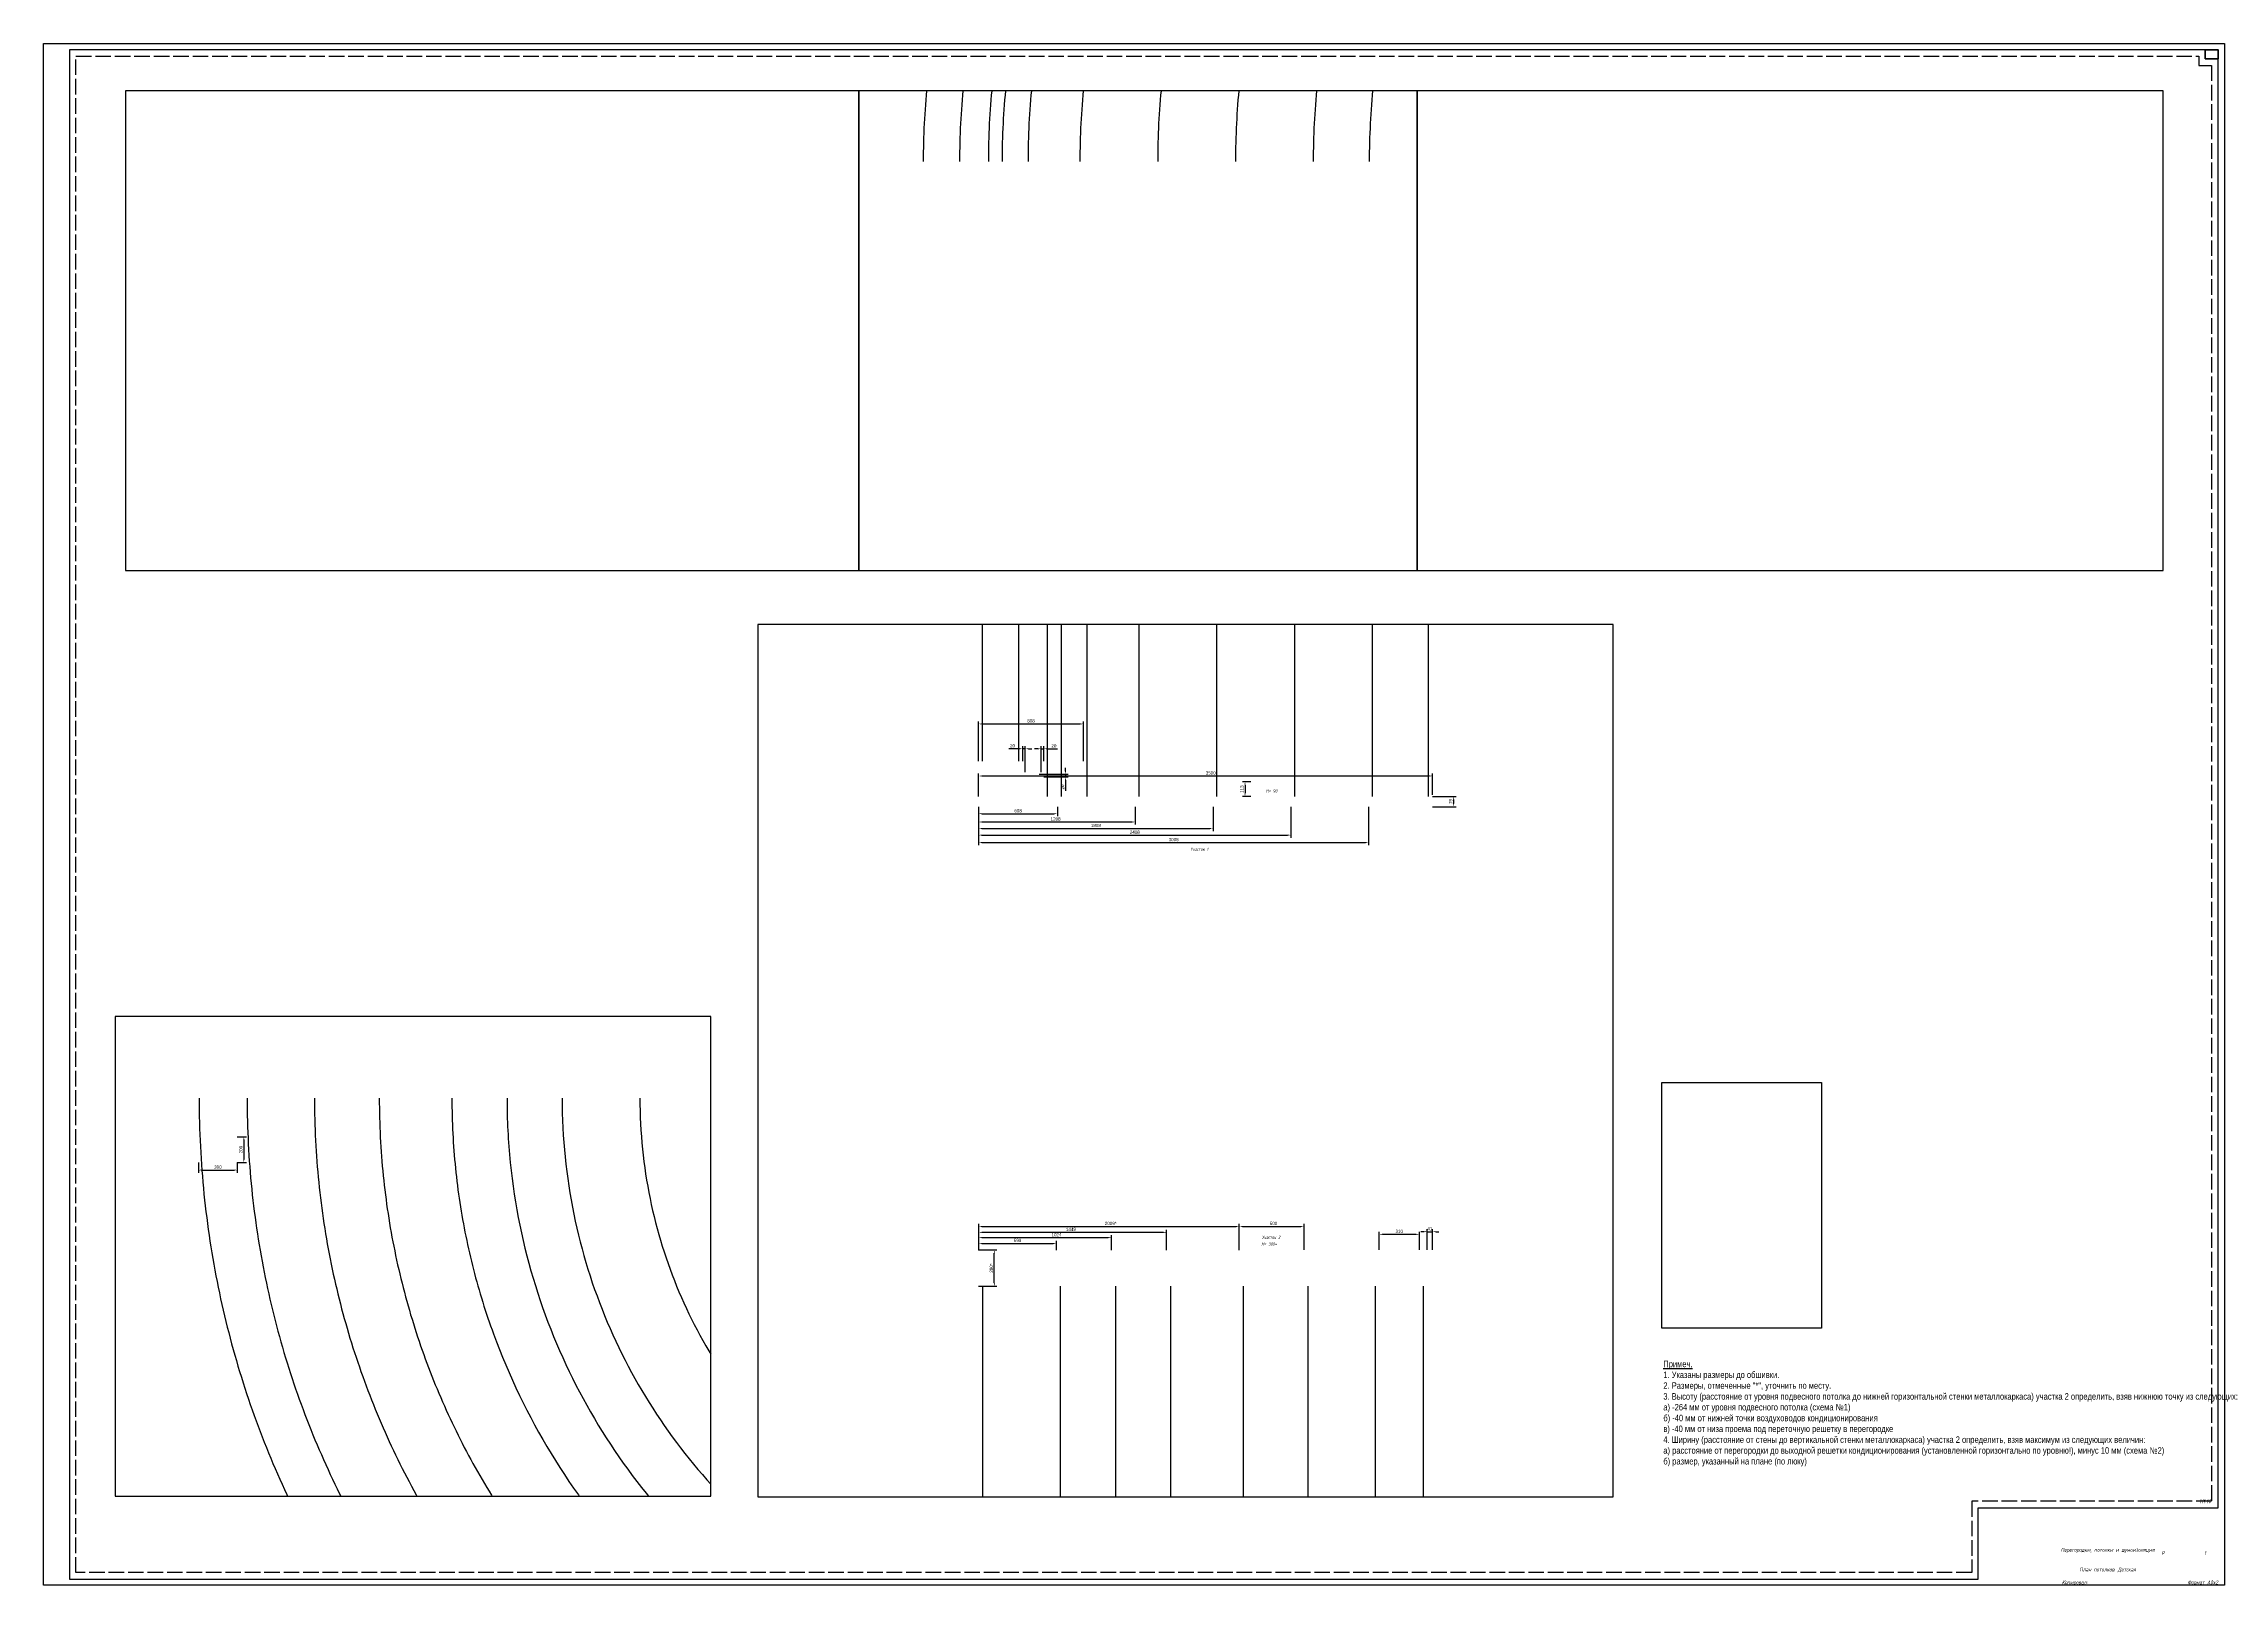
# Paper-space layout 'Лист1' of a CAD drawing. Header units: millimetres. Extents: x 112 to 1794, y 48 to 1237.
# The model-space entities are those that its viewports show. They can reach past a viewport. Long polylines and large blocks are cut down to what shows.
import ezdxf
from ezdxf.enums import TextEntityAlignment as Align

# ---------------------------------------------------------------- set-up
doc = ezdxf.new("R2010")
doc.units = ezdxf.units.MM
doc.header["$PDMODE"] = 34
doc.header["$PDSIZE"] = 25
doc.linetypes.add('ACAD_ISO02W100', pattern=[15, 12, -3])
doc.linetypes.add('ACAD_ISO10W100', pattern=[18.5, 12, -3, 0.5, -3])
doc.layers.add('08 Размеры', color=7, linetype='Continuous')
doc.layers.add('stamp', color=7, linetype='Continuous')
doc.layers.add('100 noprint', color=1, linetype='Continuous', plot=False)
doc.styles.get("Standard").update_dxf_attribs({"font": 'Ubuntu-R.ttf'})
doc.styles.add('ГОСТ-ISOCPEUR', font='isocpeui.ttf', dxfattribs={"width": 0.8})
doc.dimstyles.new('ISO-25', dxfattribs={"dimtxt": 2.5, "dimasz": 2.5, "dimexe": 1.25, "dimexo": 0.625, "dimtad": 1, "dimtxsty": 'Standard', "dimcen": 2.5, "dimadec": 0, "dimazin": 0, "dimtfac": 1, "dimtmove": 0, "dimatfit": 3, "dimfxl": 1, "dimarcsym": 0})

# ---------------------------------------------------------------- blocks, each defined once
blk = doc.blocks.new('*D2093')
at = {"layer": '08 Размеры', "color": 0, "lineweight": -2}
for p, q in [((8951.2, 14157.6), (8951.2, 14335.3)), ((8976.2, 14315.3), (12426.2, 14315.3)), ((12451.2, 14170.1), (12451.2, 14335.3))]:
    blk.add_line(p, q, dxfattribs=at)
at = {"layer": '08 Размеры', "color": 0}
for points in [[(8976.2, 14319.4), (8976.2, 14311.1), (8951.2, 14315.3)], [(12426.2, 14311.1), (12426.2, 14319.4), (12451.2, 14315.3)]]:
    blk.add_solid(points, dxfattribs=at)
at = {"layer": 'Defpoints', "color": 0}
for p in [(12451.2, 14315.3), (8951.2, 14157.6), (12451.2, 14170.1)]:
    blk.add_point(p, dxfattribs=at)
at = {"layer": '08 Размеры', "color": 0, "insert": (10741.2, 14338.3), "char_height": 25, "attachment_point": 5}
blk.add_mtext('3500', dxfattribs=at)
blk = doc.blocks.new('*D2094')
at = {"layer": '08 Размеры', "color": 0, "lineweight": -2}
for p, q in [((11051.2, 14270.1), (10985.6, 14270.1)), ((11005.6, 14245.1), (11005.6, 14182.6)), ((11051.2, 14157.6), (10985.6, 14157.6))]:
    blk.add_line(p, q, dxfattribs=at)
at = {"layer": '08 Размеры', "color": 0}
for points in [[(11009.8, 14245.1), (11001.4, 14245.1), (11005.6, 14270.1)], [(11001.4, 14182.6), (11009.8, 14182.6), (11005.6, 14157.6)]]:
    blk.add_solid(points, dxfattribs=at)
at = {"layer": 'Defpoints', "color": 0}
for p in [(11051.2, 14270.1), (11005.6, 14157.6), (11051.2, 14157.6)]:
    blk.add_point(p, dxfattribs=at)
at = {"layer": '08 Размеры', "color": 0, "insert": (10982.5, 14213.9), "char_height": 25, "attachment_point": 5, "rotation": 90}
blk.add_mtext('113', dxfattribs=at)
blk = doc.blocks.new('*D2095')
at = {"layer": '08 Размеры', "color": 0, "lineweight": -2}
for p, q in [((12451.2, 14157.6), (12634.7, 14157.6)), ((12614.7, 14132.6), (12614.7, 14103.6)), ((12451.2, 14078.6), (12634.7, 14078.6))]:
    blk.add_line(p, q, dxfattribs=at)
at = {"layer": '08 Размеры', "color": 0}
for points in [[(12618.8, 14132.6), (12610.5, 14132.6), (12614.7, 14157.6)], [(12610.5, 14103.6), (12618.8, 14103.6), (12614.7, 14078.6)]]:
    blk.add_solid(points, dxfattribs=at)
at = {"layer": 'Defpoints', "color": 0}
for p in [(12451.2, 14157.6), (12451.2, 14078.6), (12614.7, 14078.6)]:
    blk.add_point(p, dxfattribs=at)
at = {"layer": '08 Размеры', "color": 0, "insert": (12591.8, 14118.1), "char_height": 25, "attachment_point": 5, "rotation": 90}
blk.add_mtext('79', dxfattribs=at)
blk = doc.blocks.new('*D2096')
at = {"layer": '08 Размеры', "color": 0, "lineweight": -2}
for p, q in [((8951.2, 14078.6), (8951.2, 14004.2)), ((9559.2, 14078.6), (9559.2, 14004.2)), ((8976.2, 14024.2), (9534.2, 14024.2))]:
    blk.add_line(p, q, dxfattribs=at)
at = {"layer": '08 Размеры', "color": 0}
for points in [[(8976.2, 14028.3), (8976.2, 14020), (8951.2, 14024.2)], [(9534.2, 14020), (9534.2, 14028.3), (9559.2, 14024.2)]]:
    blk.add_solid(points, dxfattribs=at)
at = {"layer": 'Defpoints', "color": 0}
for p in [(8951.2, 14078.6), (9559.2, 14078.6), (9559.2, 14024.2)]:
    blk.add_point(p, dxfattribs=at)
at = {"layer": '08 Размеры', "color": 0, "insert": (9255.2, 14047.2), "char_height": 25, "attachment_point": 5}
blk.add_mtext('608', dxfattribs=at)
blk = doc.blocks.new('*D2097')
at = {"layer": '08 Размеры', "color": 0, "lineweight": -2}
for p, q in [((8951.2, 14078.6), (8951.2, 13940.5)), ((10159.2, 14078.6), (10159.2, 13940.5)), ((8976.2, 13960.5), (10134.2, 13960.5))]:
    blk.add_line(p, q, dxfattribs=at)
at = {"layer": '08 Размеры', "color": 0}
for points in [[(8976.2, 13964.7), (8976.2, 13956.4), (8951.2, 13960.5)], [(10134.2, 13956.4), (10134.2, 13964.7), (10159.2, 13960.5)]]:
    blk.add_solid(points, dxfattribs=at)
at = {"layer": 'Defpoints', "color": 0}
for p in [(8951.2, 14078.6), (10159.2, 14078.6), (10159.2, 13960.5)]:
    blk.add_point(p, dxfattribs=at)
at = {"layer": '08 Размеры', "color": 0, "insert": (9544.8, 13983.6), "char_height": 25, "attachment_point": 5}
blk.add_mtext('1208', dxfattribs=at)
blk = doc.blocks.new('*D2098')
at = {"layer": '08 Размеры', "color": 0, "lineweight": -2}
for p, q in [((8951.2, 14078.6), (8951.2, 13890.2)), ((10759.2, 14078.6), (10759.2, 13890.2)), ((8976.2, 13910.2), (10734.2, 13910.2))]:
    blk.add_line(p, q, dxfattribs=at)
at = {"layer": '08 Размеры', "color": 0}
for points in [[(8976.2, 13914.3), (8976.2, 13906), (8951.2, 13910.2)], [(10734.2, 13906), (10734.2, 13914.3), (10759.2, 13910.2)]]:
    blk.add_solid(points, dxfattribs=at)
at = {"layer": 'Defpoints', "color": 0}
for p in [(8951.2, 14078.6), (10759.2, 14078.6), (10759.2, 13910.2)]:
    blk.add_point(p, dxfattribs=at)
at = {"layer": '08 Размеры', "color": 0, "insert": (9855.2, 13933.2), "char_height": 25, "attachment_point": 5}
blk.add_mtext('1808', dxfattribs=at)
blk = doc.blocks.new('*D2099')
at = {"layer": '08 Размеры', "color": 0, "lineweight": -2}
for p, q in [((8951.2, 14078.6), (8951.2, 13839.2)), ((11359.2, 14078.6), (11359.2, 13839.2)), ((8976.2, 13859.2), (11334.2, 13859.2))]:
    blk.add_line(p, q, dxfattribs=at)
at = {"layer": '08 Размеры', "color": 0}
for points in [[(8976.2, 13863.4), (8976.2, 13855), (8951.2, 13859.2)], [(11334.2, 13855), (11334.2, 13863.4), (11359.2, 13859.2)]]:
    blk.add_solid(points, dxfattribs=at)
at = {"layer": 'Defpoints', "color": 0}
for p in [(8951.2, 14078.6), (11359.2, 14078.6), (11359.2, 13859.2)]:
    blk.add_point(p, dxfattribs=at)
at = {"layer": '08 Размеры', "color": 0, "insert": (10155.2, 13882.3), "char_height": 25, "attachment_point": 5}
blk.add_mtext('2408', dxfattribs=at)
blk = doc.blocks.new('*D2100')
at = {"layer": '08 Размеры', "color": 0, "lineweight": -2}
for p, q in [((8951.2, 14078.6), (8951.2, 13781.9)), ((11959.2, 14078.6), (11959.2, 13781.9)), ((8976.2, 13801.9), (11934.2, 13801.9))]:
    blk.add_line(p, q, dxfattribs=at)
at = {"layer": '08 Размеры', "color": 0}
for points in [[(8976.2, 13806.1), (8976.2, 13797.7), (8951.2, 13801.9)], [(11934.2, 13797.7), (11934.2, 13806.1), (11959.2, 13801.9)]]:
    blk.add_solid(points, dxfattribs=at)
at = {"layer": 'Defpoints', "color": 0}
for p in [(8951.2, 14078.6), (11959.2, 14078.6), (11959.2, 13801.9)]:
    blk.add_point(p, dxfattribs=at)
at = {"layer": '08 Размеры', "color": 0, "insert": (10455.2, 13824.9), "char_height": 25, "attachment_point": 5}
blk.add_mtext('3008', dxfattribs=at)
blk = doc.blocks.new('*D2101')
at = {"layer": '08 Размеры', "color": 0, "lineweight": -2}
for p, q in [((8951.2, 10660.1), (9092.2, 10660.1)), ((9072.2, 10405.1), (9072.2, 10635.1)), ((8951.2, 10380.1), (9092.2, 10380.1))]:
    blk.add_line(p, q, dxfattribs=at)
at = {"layer": '08 Размеры', "color": 0}
for points in [[(9076.4, 10635.1), (9068, 10635.1), (9072.2, 10660.1)], [(9068, 10405.1), (9076.4, 10405.1), (9072.2, 10380.1)]]:
    blk.add_solid(points, dxfattribs=at)
at = {"layer": 'Defpoints', "color": 0}
for p in [(8951.2, 10660.1), (9072.2, 10660.1), (8951.2, 10380.1)]:
    blk.add_point(p, dxfattribs=at)
at = {"layer": '08 Размеры', "color": 0, "insert": (9049.1, 10520.1), "char_height": 25, "attachment_point": 5, "rotation": 90}
blk.add_mtext('280*', dxfattribs=at)
blk = doc.blocks.new('*D2102')
at = {"layer": '08 Размеры', "color": 0, "lineweight": -2}
for p, q in [((8951.9, 10657.6), (8951.9, 10730.4)), ((8976.9, 10710.4), (9526.2, 10710.4)), ((9551.2, 10657.6), (9551.2, 10730.4))]:
    blk.add_line(p, q, dxfattribs=at)
at = {"layer": '08 Размеры', "color": 0}
for points in [[(8976.9, 10714.5), (8976.9, 10706.2), (8951.9, 10710.4)], [(9526.2, 10706.2), (9526.2, 10714.5), (9551.2, 10710.4)]]:
    blk.add_solid(points, dxfattribs=at)
at = {"layer": 'Defpoints', "color": 0}
for p in [(9551.2, 10710.4), (8951.9, 10657.6), (9551.2, 10657.6)]:
    blk.add_point(p, dxfattribs=at)
at = {"layer": '08 Размеры', "color": 0, "insert": (9251.5, 10733.4), "char_height": 25, "attachment_point": 5}
blk.add_mtext('599', dxfattribs=at)
blk = doc.blocks.new('*D2103')
at = {"layer": '08 Размеры', "color": 0, "lineweight": -2}
for p, q in [((8951.9, 10657.6), (8951.9, 10775.1)), ((9976.2, 10657.6), (9976.2, 10775.1)), ((8976.9, 10755.1), (9951.2, 10755.1))]:
    blk.add_line(p, q, dxfattribs=at)
at = {"layer": '08 Размеры', "color": 0}
for points in [[(8976.9, 10759.2), (8976.9, 10750.9), (8951.9, 10755.1)], [(9951.2, 10750.9), (9951.2, 10759.2), (9976.2, 10755.1)]]:
    blk.add_solid(points, dxfattribs=at)
at = {"layer": 'Defpoints', "color": 0}
for p in [(9976.2, 10755.1), (8951.9, 10657.6), (9976.2, 10657.6)]:
    blk.add_point(p, dxfattribs=at)
at = {"layer": '08 Размеры', "color": 0, "insert": (9551.5, 10778.1), "char_height": 25, "attachment_point": 5}
blk.add_mtext('1024', dxfattribs=at)
blk = doc.blocks.new('*D2104')
at = {"layer": '08 Размеры', "color": 0, "lineweight": -2}
for p, q in [((8951.9, 10657.6), (8951.9, 10816)), ((8976.9, 10796), (10376.2, 10796)), ((10401.2, 10657.6), (10401.2, 10816))]:
    blk.add_line(p, q, dxfattribs=at)
at = {"layer": '08 Размеры', "color": 0}
for points in [[(8976.9, 10800.2), (8976.9, 10791.8), (8951.9, 10796)], [(10376.2, 10791.8), (10376.2, 10800.2), (10401.2, 10796)]]:
    blk.add_solid(points, dxfattribs=at)
at = {"layer": 'Defpoints', "color": 0}
for p in [(10401.2, 10796), (8951.9, 10657.6), (10401.2, 10657.6)]:
    blk.add_point(p, dxfattribs=at)
at = {"layer": '08 Размеры', "color": 0, "insert": (9663, 10818.8), "char_height": 25, "attachment_point": 5}
blk.add_mtext('1449', dxfattribs=at)
blk = doc.blocks.new('*D2105')
at = {"layer": '08 Размеры', "color": 0, "lineweight": -2}
for p, q in [((8951.9, 10657.6), (8951.9, 10861.3)), ((10961.2, 10657.6), (10961.2, 10861.3)), ((8976.9, 10841.3), (10936.2, 10841.3))]:
    blk.add_line(p, q, dxfattribs=at)
at = {"layer": '08 Размеры', "color": 0}
for points in [[(8976.9, 10845.4), (8976.9, 10837.1), (8951.9, 10841.3)], [(10936.2, 10837.1), (10936.2, 10845.4), (10961.2, 10841.3)]]:
    blk.add_solid(points, dxfattribs=at)
at = {"layer": 'Defpoints', "color": 0}
for p in [(10961.2, 10841.3), (8951.9, 10657.6), (10961.2, 10657.6)]:
    blk.add_point(p, dxfattribs=at)
at = {"layer": '08 Размеры', "color": 0, "insert": (9970, 10864.3), "char_height": 25, "attachment_point": 5}
blk.add_mtext('2009*', dxfattribs=at)
blk = doc.blocks.new('*D2106')
at = {"layer": '08 Размеры', "color": 0, "lineweight": -2}
for p, q in [((10961.2, 10660.1), (10961.2, 10861.3)), ((11461.2, 10660.1), (11461.2, 10861.3)), ((10986.2, 10841.3), (11436.2, 10841.3))]:
    blk.add_line(p, q, dxfattribs=at)
at = {"layer": '08 Размеры', "color": 0}
for points in [[(10986.2, 10845.4), (10986.2, 10837.1), (10961.2, 10841.3)], [(11436.2, 10837.1), (11436.2, 10845.4), (11461.2, 10841.3)]]:
    blk.add_solid(points, dxfattribs=at)
at = {"layer": 'Defpoints', "color": 0}
for p in [(11461.2, 10841.3), (10961.2, 10660.1), (11461.2, 10660.1)]:
    blk.add_point(p, dxfattribs=at)
at = {"layer": '08 Размеры', "color": 0, "insert": (11226.2, 10864.3), "char_height": 25, "attachment_point": 5}
blk.add_mtext('500', dxfattribs=at)
blk = doc.blocks.new('*D2109')
at = {"layer": '08 Размеры', "color": 0, "lineweight": -2}
for p, q in [((9266.2, 14525.1), (9184.4, 14525.1)), ((9291.2, 14430.1), (9291.2, 14545.1)), ((9311.2, 14525.1), (9291.2, 14525.1)), ((9311.2, 14344.1), (9311.2, 14545.1)), ((9336.2, 14525.1), (9361.2, 14525.1))]:
    blk.add_line(p, q, dxfattribs=at)
at = {"layer": '08 Размеры', "color": 0}
for points in [[(9266.2, 14520.9), (9266.2, 14529.2), (9291.2, 14525.1)], [(9336.2, 14529.2), (9336.2, 14520.9), (9311.2, 14525.1)]]:
    blk.add_solid(points, dxfattribs=at)
at = {"layer": 'Defpoints', "color": 0}
for p in [(9291.2, 14525.1), (9291.2, 14430.1), (9311.2, 14344.1)]:
    blk.add_point(p, dxfattribs=at)
at = {"layer": '08 Размеры', "color": 0, "insert": (9212.8, 14548.1), "char_height": 25, "attachment_point": 5}
blk.add_mtext('20', dxfattribs=at)
blk = doc.blocks.new('*D2110')
at = {"layer": '08 Размеры', "color": 0, "lineweight": -2}
for p, q in [((9408.2, 14524.8), (9383.2, 14524.8)), ((9433.2, 14344.1), (9433.2, 14544.8)), ((9433.2, 14524.8), (9453.2, 14524.8)), ((9453.2, 14430.1), (9453.2, 14544.8)), ((9478.2, 14524.8), (9560.1, 14524.8))]:
    blk.add_line(p, q, dxfattribs=at)
at = {"layer": '08 Размеры', "color": 0}
for points in [[(9408.2, 14520.7), (9408.2, 14529), (9433.2, 14524.8)], [(9478.2, 14529), (9478.2, 14520.7), (9453.2, 14524.8)]]:
    blk.add_solid(points, dxfattribs=at)
at = {"layer": 'Defpoints', "color": 0}
for p in [(9453.2, 14524.8), (9453.2, 14430.1), (9433.2, 14344.1)]:
    blk.add_point(p, dxfattribs=at)
at = {"layer": '08 Размеры', "color": 0, "insert": (9531.7, 14547.9), "char_height": 25, "attachment_point": 5}
blk.add_mtext('20', dxfattribs=at)
blk = doc.blocks.new('*D2111')
at = {"layer": '08 Размеры', "color": 0, "lineweight": -2}
for p, q in [((9417.2, 14328.1), (9641.5, 14328.1)), ((9453.2, 14308.1), (9641.5, 14308.1)), ((9621.5, 14353.1), (9621.5, 14378.1)), ((9621.5, 14328.1), (9621.5, 14308.1)), ((9621.5, 14283.1), (9621.5, 14201.2))]:
    blk.add_line(p, q, dxfattribs=at)
at = {"layer": '08 Размеры', "color": 0}
for points in [[(9617.3, 14353.1), (9625.7, 14353.1), (9621.5, 14328.1)], [(9625.7, 14283.1), (9617.3, 14283.1), (9621.5, 14308.1)]]:
    blk.add_solid(points, dxfattribs=at)
at = {"layer": 'Defpoints', "color": 0}
for p in [(9417.2, 14328.1), (9453.2, 14308.1), (9621.5, 14308.1)]:
    blk.add_point(p, dxfattribs=at)
at = {"layer": '08 Размеры', "color": 0, "insert": (9598.5, 14229.7), "char_height": 25, "attachment_point": 5, "rotation": 90}
blk.add_mtext('20', dxfattribs=at)
blk = doc.blocks.new('*D2112')
at = {"layer": '08 Размеры', "color": 0, "lineweight": -2}
for p, q in [((12040.6, 10660.1), (12040.6, 10800.5)), ((12065.6, 10780.5), (12325.6, 10780.5)), ((12350.6, 10660.1), (12350.6, 10800.5))]:
    blk.add_line(p, q, dxfattribs=at)
at = {"layer": '08 Размеры', "color": 0}
for points in [[(12065.6, 10784.7), (12065.6, 10776.4), (12040.6, 10780.5)], [(12325.6, 10776.4), (12325.6, 10784.7), (12350.6, 10780.5)]]:
    blk.add_solid(points, dxfattribs=at)
at = {"layer": 'Defpoints', "color": 0}
for p in [(12350.6, 10780.5), (12040.6, 10660.1), (12350.6, 10660.1)]:
    blk.add_point(p, dxfattribs=at)
at = {"layer": '08 Размеры', "color": 0, "insert": (12195.6, 10803.6), "char_height": 25, "attachment_point": 5}
blk.add_mtext('310', dxfattribs=at)
blk = doc.blocks.new('*D2113')
at = {"layer": '08 Размеры', "color": 0, "lineweight": -2}
for p, q in [((8951.2, 14430.1), (8951.2, 14736.5)), ((9759.2, 14430.1), (9759.2, 14736.5)), ((8976.2, 14716.5), (9734.2, 14716.5))]:
    blk.add_line(p, q, dxfattribs=at)
at = {"layer": '08 Размеры', "color": 0}
for points in [[(8976.2, 14720.7), (8976.2, 14712.4), (8951.2, 14716.5)], [(9734.2, 14712.4), (9734.2, 14720.7), (9759.2, 14716.5)]]:
    blk.add_solid(points, dxfattribs=at)
at = {"layer": 'Defpoints', "color": 0}
for p in [(9759.2, 14716.5), (8951.2, 14430.1), (9759.2, 14430.1)]:
    blk.add_point(p, dxfattribs=at)
at = {"layer": '08 Размеры', "color": 0, "insert": (9355.2, 14739.6), "char_height": 25, "attachment_point": 5}
blk.add_mtext('808', dxfattribs=at)
blk = doc.blocks.new('*D2183')
at = {"layer": '08 Размеры', "color": 0, "lineweight": -2}
for p, q in [((-2097.2, -3396.4), (-2097.2, -3474.1)), ((-1797.2, -3396.4), (-1797.2, -3474.1)), ((-2072.2, -3454.1), (-1822.2, -3454.1))]:
    blk.add_line(p, q, dxfattribs=at)
at = {"layer": '08 Размеры', "color": 0}
for points in [[(-2072.2, -3449.9), (-2072.2, -3458.3), (-2097.2, -3454.1)], [(-1822.2, -3458.3), (-1822.2, -3449.9), (-1797.2, -3454.1)]]:
    blk.add_solid(points, dxfattribs=at)
at = {"layer": 'Defpoints', "color": 0}
for p in [(-2097.2, -3396.4), (-1797.2, -3396.4), (-1797.2, -3454.1)]:
    blk.add_point(p, dxfattribs=at)
at = {"layer": '08 Размеры', "color": 0, "insert": (-1947.2, -3431), "char_height": 25, "attachment_point": 5}
blk.add_mtext('300', dxfattribs=at)
blk = doc.blocks.new('*D2323')
at = {"layer": '08 Размеры', "color": 0, "lineweight": -2}
for p, q in [((-1797.2, -3196.4), (-1727.1, -3196.4)), ((-1747.1, -3221.4), (-1747.1, -3371.4)), ((-1797.2, -3396.4), (-1727.1, -3396.4))]:
    blk.add_line(p, q, dxfattribs=at)
at = {"layer": '08 Размеры', "color": 0}
for points in [[(-1743, -3221.4), (-1751.3, -3221.4), (-1747.1, -3196.4)], [(-1751.3, -3371.4), (-1743, -3371.4), (-1747.1, -3396.4)]]:
    blk.add_solid(points, dxfattribs=at)
at = {"layer": 'Defpoints', "color": 0}
for p in [(-1797.2, -3196.4), (-1797.2, -3396.4), (-1747.1, -3396.4)]:
    blk.add_point(p, dxfattribs=at)
at = {"layer": '08 Размеры', "color": 0, "insert": (-1770.2, -3296.4), "char_height": 25, "attachment_point": 5, "rotation": 90}
blk.add_mtext('200', dxfattribs=at)
blk = doc.blocks.new('*D2397')
at = {"layer": '08 Размеры', "color": 0, "lineweight": -2}
for p, q in [((12385.6, 10800.8), (12360.6, 10800.8)), ((12410.6, 10660.1), (12410.6, 10820.8)), ((12410.6, 10800.8), (12451.2, 10800.8)), ((12451.2, 10660.1), (12451.2, 10820.8)), ((12476.2, 10800.8), (12501.2, 10800.8))]:
    blk.add_line(p, q, dxfattribs=at)
at = {"layer": '08 Размеры', "color": 0}
for points in [[(12385.6, 10796.6), (12385.6, 10805), (12410.6, 10800.8)], [(12476.2, 10805), (12476.2, 10796.6), (12451.2, 10800.8)]]:
    blk.add_solid(points, dxfattribs=at)
at = {"layer": 'Defpoints', "color": 0}
for p in [(12451.2, 10800.8), (12410.6, 10660.1), (12451.2, 10660.1)]:
    blk.add_point(p, dxfattribs=at)
at = {"layer": '08 Размеры', "color": 0, "insert": (12430.9, 10823.3), "char_height": 25, "attachment_point": 5}
blk.add_mtext('41', dxfattribs=at)

msp = doc.modelspace()

# ---------------------------------------------------------------- linework, layer by layer
at = {"layer": '100 noprint', "color": 1, "linetype": 'ACAD_ISO10W100', "lineweight": -2, "ltscale": 100, "flags": 128}
for points in [[(8981.2, 14430.1), (8981.2, 27275.1, 1), (-2432.2, 27275.1)], [(9261.2, 14430.1), (9261.2, 27275.1, 1), (-2152.2, 27275.1)], [(9483.2, 14157.6), (9483.2, 27275.1, 1), (-1930.2, 27275.1)], [(9589.2, 14157.6), (9589.2, 27275.1, 1), (-1824.2, 27275.1)], [(9789.2, 14157.6), (9789.2, 27275.1, 1), (-1624.2, 27275.1)], [(10189.2, 14157.6), (10189.2, 27275.1, 1), (-1224.2, 27275.1)], [(10789.2, 14157.6), (10789.2, 27275.1, 1), (-624.2, 27275.1)], [(11389.2, 14157.6), (11389.2, 27275.1, 1), (-24.2, 27275.1)], [(11989.2, 14157.6), (11989.2, 27275.1, 1), (575.8, 27275.1)], [(12421.2, 14157.6), (12421.2, 27275.1, 1), (1007.8, 27275.1)]]:
    msp.add_lwpolyline(points, format="xyb", dxfattribs=at)
at = {"layer": '100 noprint', "color": 1, "linetype": 'ACAD_ISO10W100', "lineweight": -2, "ltscale": 100}
for points in [[(12380.6, 10380.1), (12380.6, -2899.4, -1), (-2091.6, -2899.4)], [(12010.6, 10380.1), (12010.6, -2899.4, -1), (-1721.6, -2899.4)], [(11491.2, 10380.1), (11491.2, -2899.4, -1), (-1202.2, -2899.4)], [(10991.2, 10380.1), (10991.2, -2899.4, -1), (-702.2, -2899.4)], [(10431.2, 10380.1), (10431.2, -2899.4, -1), (-142.2, -2899.4)], [(10006.2, 10380.1), (10006.2, -2899.4, -1), (282.8, -2899.4)], [(9581.2, 10380.1), (9581.2, -2899.4, -1), (707.8, -2899.4)], [(8981.2, 10380.1), (8981.2, -2899.4, -1), (1307.8, -2899.4)]]:
    msp.add_lwpolyline(points, format="xyb", dxfattribs=at)

# ---------------------------------------------------------------- texts
at = {"layer": '08 Размеры', "style": 'ГОСТ-ISOCPEUR', "width": 0.8}
for s, p in [('H=-90', (11210.6, 14199.4)), ('Участок 1', (10654.1, 13750.7)), ('Участок 2', (11207.1, 10757.3)), ('H=-300*', (11191.6, 10705.9))]:
    msp.add_text(s, height=25, dxfattribs=at).set_placement(p, align=Align.MIDDLE)

# ---------------------------------------------------------------- dimensions: what is measured, and where the dimension line sits
at = {"layer": '08 Размеры'}
for base, p1, p2, picture, middle in [((9759.2, 14716.5), (8951.2, 14430.1), (9759.2, 14430.1), '*D2113', (9355.2, 14739.6)), ((9291.2, 14525.1), (9311.2, 14344.1), (9291.2, 14430.1), '*D2109', (9212.8, 14548.1)), ((9453.2, 14524.8), (9433.2, 14344.1), (9453.2, 14430.1), '*D2110', (9531.7, 14547.9)), ((12350.6, 10780.5), (12040.6, 10660.1), (12350.6, 10660.1), '*D2112', (12195.6, 10803.6)), ((9551.2, 10710.4), (8951.9, 10657.6), (9551.2, 10657.6), '*D2102', (9251.5, 10733.4)), ((-1797.2, -3454.1), (-2097.2, -3396.4), (-1797.2, -3396.4), '*D2183', (-1947.2, -3431))]:
    dim = msp.add_linear_dim(base=base, p1=p1, p2=p2, dimstyle='ISO-25', override={"dimtxt": 25, "dimasz": 25, "dimexe": 20, "dimexo": 0, "dimgap": 10, "dimdec": 0}, dxfattribs=at)
    dim.commit()
    dim.dimension.update_dxf_attribs({"geometry": picture, "text_midpoint": middle})
at = {"layer": '08 Размеры', "color": 5}
dim = msp.add_linear_dim(base=(12451.2, 14315.3), p1=(8951.2, 14157.6), p2=(12451.2, 14170.1), dimstyle='ISO-25', override={"dimtxt": 25, "dimasz": 25, "dimexe": 20, "dimexo": 0, "dimgap": 10, "dimdec": 0}, dxfattribs=at)
dim.commit()
dim.dimension.update_dxf_attribs({"geometry": '*D2093', "text_midpoint": (10741.2, 14315.3), "dimtype": 160})
at = {"layer": '08 Размеры'}
for base, p1, p2, override, picture, middle in [((9621.5, 14308.1), (9417.2, 14328.1), (9453.2, 14308.1), {"dimtxt": 25, "dimasz": 25, "dimexe": 20, "dimexo": 0, "dimgap": 10, "dimdec": 0}, '*D2111', (9598.5, 14229.7)), ((11005.6058341, 14157.6152621), (11051.2344026, 14270.1152621), (11051.2344026, 14157.6152621), {"dimtxt": 25, "dimasz": 25, "dimexe": 20, "dimexo": 0, "dimgap": 10, "dimdec": 0}, '*D2094', (10982.546671, 14213.8652621)), ((12614.7, 14078.6), (12451.2, 14157.6), (12451.2, 14078.6), {"dimtxt": 25, "dimasz": 25, "dimexe": 20, "dimexo": 0, "dimgap": 10, "dimdec": 0}, '*D2095', (12591.8, 14118.1)), ((9072.2, 10660.1), (8951.2, 10380.1), (8951.2, 10660.1), {"dimtxt": 25, "dimasz": 25, "dimexe": 20, "dimexo": 0, "dimgap": 10, "dimdec": 0, "dimpost": '*'}, '*D2101', (9049.1, 10520.1)), ((-1747.1, -3396.4), (-1797.2, -3196.4), (-1797.2, -3396.4), {"dimtxt": 25, "dimasz": 25, "dimexe": 20, "dimexo": 0, "dimgap": 10, "dimdec": 0}, '*D2323', (-1770.2, -3296.4))]:
    dim = msp.add_linear_dim(base=base, p1=p1, p2=p2, angle=90, dimstyle='ISO-25', override=override, dxfattribs=at)
    dim.commit()
    dim.dimension.update_dxf_attribs({"geometry": picture, "text_midpoint": middle})
for base, p1, p2, override, picture, middle in [((9559.2, 14024.2), (8951.2, 14078.6), (9559.2, 14078.6), {"dimtxt": 25, "dimasz": 25, "dimexe": 20, "dimexo": 0, "dimgap": 10, "dimdec": 0}, '*D2096', (9255.2, 14024.2)), ((10159.2, 13960.5), (8951.2, 14078.6), (10159.2, 14078.6), {"dimtxt": 25, "dimasz": 25, "dimexe": 20, "dimexo": 0, "dimgap": 10, "dimdec": 0}, '*D2097', (9544.8, 13960.5)), ((10759.2, 13910.2), (8951.2, 14078.6), (10759.2, 14078.6), {"dimtxt": 25, "dimasz": 25, "dimexe": 20, "dimexo": 0, "dimgap": 10, "dimdec": 0}, '*D2098', (9855.2, 13910.2)), ((11359.2, 13859.2), (8951.2, 14078.6), (11359.2, 14078.6), {"dimtxt": 25, "dimasz": 25, "dimexe": 20, "dimexo": 0, "dimgap": 10, "dimdec": 0}, '*D2099', (10155.2, 13859.2)), ((11959.2, 13801.9), (8951.2, 14078.6), (11959.2, 14078.6), {"dimtxt": 25, "dimasz": 25, "dimexe": 20, "dimexo": 0, "dimgap": 10, "dimdec": 0}, '*D2100', (10455.2, 13801.9)), ((10961.2, 10841.3), (8951.9, 10657.6), (10961.2, 10657.6), {"dimtxt": 25, "dimasz": 25, "dimexe": 20, "dimexo": 0, "dimgap": 10, "dimdec": 0, "dimpost": '*'}, '*D2105', (9970, 10841.3)), ((11461.2, 10841.3), (10961.2, 10660.1), (11461.2, 10660.1), {"dimtxt": 25, "dimasz": 25, "dimexe": 20, "dimexo": 0, "dimgap": 10, "dimdec": 0}, '*D2106', (11226.2, 10841.3)), ((10401.2, 10796), (8951.9, 10657.6), (10401.2, 10657.6), {"dimtxt": 25, "dimasz": 25, "dimexe": 20, "dimexo": 0, "dimgap": 10, "dimdec": 0}, '*D2104', (9663, 10796)), ((9976.2, 10755.1), (8951.9, 10657.6), (9976.2, 10657.6), {"dimtxt": 25, "dimasz": 25, "dimexe": 20, "dimexo": 0, "dimgap": 10, "dimdec": 0}, '*D2103', (9551.5, 10755.1)), ((12451.2, 10800.8), (12410.6, 10660.1), (12451.2, 10660.1), {"dimtxt": 25, "dimasz": 25, "dimexe": 20, "dimexo": 0, "dimgap": 10, "dimdec": 0}, '*D2397', (12430.9, 10800.8))]:
    dim = msp.add_linear_dim(base=base, p1=p1, p2=p2, dimstyle='ISO-25', override=override, dxfattribs=at)
    dim.commit()
    dim.dimension.update_dxf_attribs({"geometry": picture, "text_midpoint": middle, "dimtype": 160})

psp = doc.layouts.new('Лист1')

# ---------------------------------------------------------------- linework, layer by layer
at = {"lineweight": 50}
psp.add_lwpolyline([(1779.6, 1225.6), (1789.6, 1225.6), (1789.6, 1232.6), (1779.6, 1232.6)], close=True, dxfattribs=at)
at = {"layer": '100 noprint', "lineweight": -2}
for points in [[(112.4, 1237.4), (1794.4, 1237.4), (1794.4, 48.4), (112.4, 48.4)], [(175.5, 1201), (175.5, 831.1), (741.3, 831.1), (741.3, 1201)], [(741.3, 1201), (741.3, 831.1), (1171.9, 831.1), (1171.9, 1201)], [(1171.9, 1201), (1171.9, 831.1), (1747.1, 831.1), (1747.1, 1201)], [(663.4, 789.3), (663.4, 116.6), (1322.9, 116.6), (1322.9, 789.3)], [(167.6, 487.1), (167.6, 117.2), (627, 117.2), (627, 487.1)], [(1360.6, 246.6), (1360.6, 436.1), (1483.8, 436.1), (1483.8, 246.6)]]:
    psp.add_lwpolyline(points, close=True, dxfattribs=at)
at = {"layer": '100 noprint', "linetype": 'ACAD_ISO02W100'}
psp.add_lwpolyline([(137.4, 1227.6), (1774.6, 1227.6), (1774.6, 1220.6), (1784.6, 1220.6), (1784.6, 113.2), (1599.6, 113.2), (1599.6, 58.2), (137.4, 58.2)], close=True, dxfattribs=at)
at = {"layer": 'stamp'}
psp.add_lwpolyline([(132.4, 53.2), (1604.6, 53.2), (1604.6, 108.2), (1789.6, 108.2), (1789.6, 1232.6), (132.4, 1232.6)], close=True, dxfattribs=at)

# ---------------------------------------------------------------- texts
at = {"insert": (1361.7, 221.6), "char_height": 5, "width": 422.922, "attachment_point": 1, "style": 'ГОСТ-ISOCPEUR'}
psp.add_mtext('{\\fUbuntu|b0|i0|c0|p34;\\LПримеч.\\P\\l1. Указаны размеры до обшивки.\\P2. Размеры, отмеченные "*", уточнить по месту.\\P3. Высоту (расстояние от уровня подвесного потолка до нижней горизонтальной стенки металлокаркаса) участка 2 определить, взяв нижнюю точку из следующих:\\Pа) -264 мм от уровня подвесного потолка (схема №1)\\Pб) -40 мм от нижней точки воздуховодов кондиционирования\\Pв) -40 мм от низа проема под переточную решетку в перегородке\\P4. Ширину (расстояние от стены до вертикальной стенки металлокаркаса) участка 2 определить, взяв максимум из следующих величин:\\Pа) расстояние от перегородки до выходной решетки кондиционирования (установленной горизонтально по уровню!), минус 10 мм (схема №2)\\Pб) размер, указанный на плане (по люку)}', dxfattribs=at)
at = {"layer": 'stamp', "lineweight": 35, "style": 'ГОСТ-ISOCPEUR', "width": 0.8}
psp.add_text('Копировал:', height=3, dxfattribs=at).set_placement((1669.1, 49.2))
psp.add_text('Формат А0x2', height=3, dxfattribs=at).set_placement((1789.6, 49.2), align=Align.RIGHT)
at = {"layer": 'stamp', "ltscale": 100, "char_height": 3, "attachment_point": 4, "style": 'ГОСТ-ISOCPEUR'}
for s, insert, width in [('{\\pxqc;М1:10}', (1769.6, 113.2), 20), ('{\\pxqc;Р}', (1739.6, 73.2), 15), ('\\pxqc;1', (1769.6, 73.2), 20)]:
    psp.add_mtext(s, dxfattribs=dict(at, insert=insert, width=width))
at = {"layer": 'stamp', "lineweight": 35, "char_height": 3, "width": 70.157, "attachment_point": 5, "style": 'ГОСТ-ISOCPEUR'}
for s, insert in [('{Перегородки, потолки и шумоизоляция}', (1704.4, 75.3)), ('{План потолков. Детская}', (1704.4, 60.3))]:
    psp.add_mtext(s, dxfattribs=dict(at, insert=insert))

# ---------------------------------------------------------------- viewports
at = {"layer": '100 noprint', "lineweight": -2, "view_target_point": (-28518.6, -13863.4)}
for center, size, view_center_point, status, outline in [((458.4, 1016), (565.8, 369.876), (24120.3, 21672.6), 6, [(175.5, 1201), (175.5, 831.1), (741.3, 831.1), (741.3, 1201)]), ((956.6, 1016), (430.7, 369.876), (27743.5, 39834.9), 3, [(741.3, 1201), (741.3, 831.1), (1171.9, 831.1), (1171.9, 1201)]), ((1459.5, 1016), (575.2, 369.876), (54023.3, 21996.9), 4, [(1171.9, 1201), (1171.9, 831.1), (1747.1, 831.1), (1747.1, 1201)]), ((397.3, 302.2), (459.4, 369.876), (28076, 9745.1), 5, [(167.6, 487.1), (167.6, 117.2), (627, 117.2), (627, 487.1)])]:
    vp = psp.add_viewport(center=center, size=size, view_center_point=view_center_point, view_height=3698.758, status=status, dxfattribs=at)
    vp.dxf.flags = 0x10000  # cut along an outline
    vp.dxf.clipping_boundary_handle = psp.add_lwpolyline(outline, format="xyb", close=True, dxfattribs={"invisible": 1}).dxf.handle
vp = psp.add_viewport(center=(993.2, 453), size=(659.4, 672.7), view_center_point=(39065.7, 25983.1), view_height=6727.01, dxfattribs=at)
vp.dxf.flags = 0x10000  # cut along an outline
vp.dxf.clipping_boundary_handle = psp.add_lwpolyline([(663.4, 789.3), (663.4, 116.6), (1322.9, 116.6), (1322.9, 789.3)], format="xyb", close=True, dxfattribs={"invisible": 1}).dxf.handle
at = {"layer": '100 noprint', "color": 2, "lineweight": -2, "view_target_point": (10469.7, 11435.6)}
vp = psp.add_viewport(center=(1422.2, 341.3), size=(123.3, 189.46), view_center_point=(-12238.7, -1159.9), view_height=947.32, status=7, dxfattribs=at)
vp.dxf.flags = 0x10000  # cut along an outline
vp.dxf.clipping_boundary_handle = psp.add_lwpolyline([(1360.6, 246.6), (1360.6, 436.1), (1483.8, 436.1), (1483.8, 246.6)], format="xyb", close=True, dxfattribs={"invisible": 1}).dxf.handle

doc.saveas('drawing.dxf')
